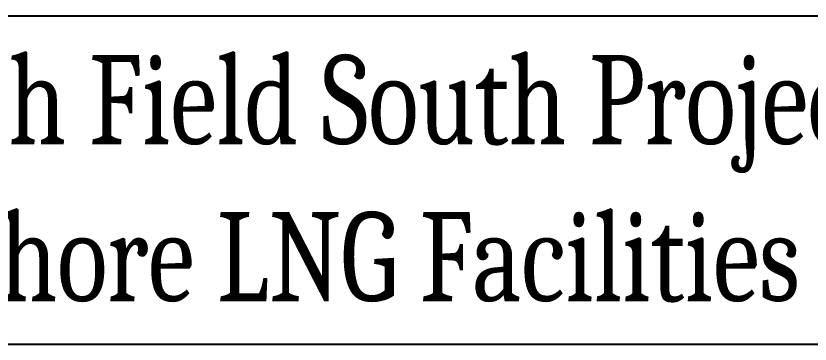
# Model space of a CAD drawing. Header units: millimetres. Extents: x -66 to 354, y -113 to 184.
# Drawn here: x 292.48 to 320.26, y -13.36 to -1.9 of the extents above; entities that cross this region are included whole.
import ezdxf

# ---------------------------------------------------------------- set-up
doc = ezdxf.new("R2010")
doc.units = ezdxf.units.MM
doc.styles.add('Cambria Math', font='CAMBRIA.TTC', dxfattribs={"height": 0.2})

# ---------------------------------------------------------------- blocks, each defined once
blk = doc.blocks.new('Unknown-234527029-4381')
at = {"color": 7, "linetype": 'Continuous'}
for p, q in [((271.301, -1.902), (339.172, -1.902)), ((271.301, -13.356), (339.172, -13.356)), ((271.301, -13.356), (339.172, -13.356))]:
    blk.add_line(p, q, dxfattribs=at)
at = {"color": 7, "linetype": 'Continuous', "style": 'Cambria Math', "width": 0.777778}
for s, p in [('North Field South Project', (285.353, -6.381)), ('Onshore LNG Facilities', (286.297, -11.861))]:
    blk.add_text(s, height=3.11425, dxfattribs=at).set_placement(p)

msp = doc.modelspace()

# ---------------------------------------------------------------- block references
msp.add_blockref('Unknown-234527029-4381', (0, 0))

doc.saveas('drawing.dxf')
